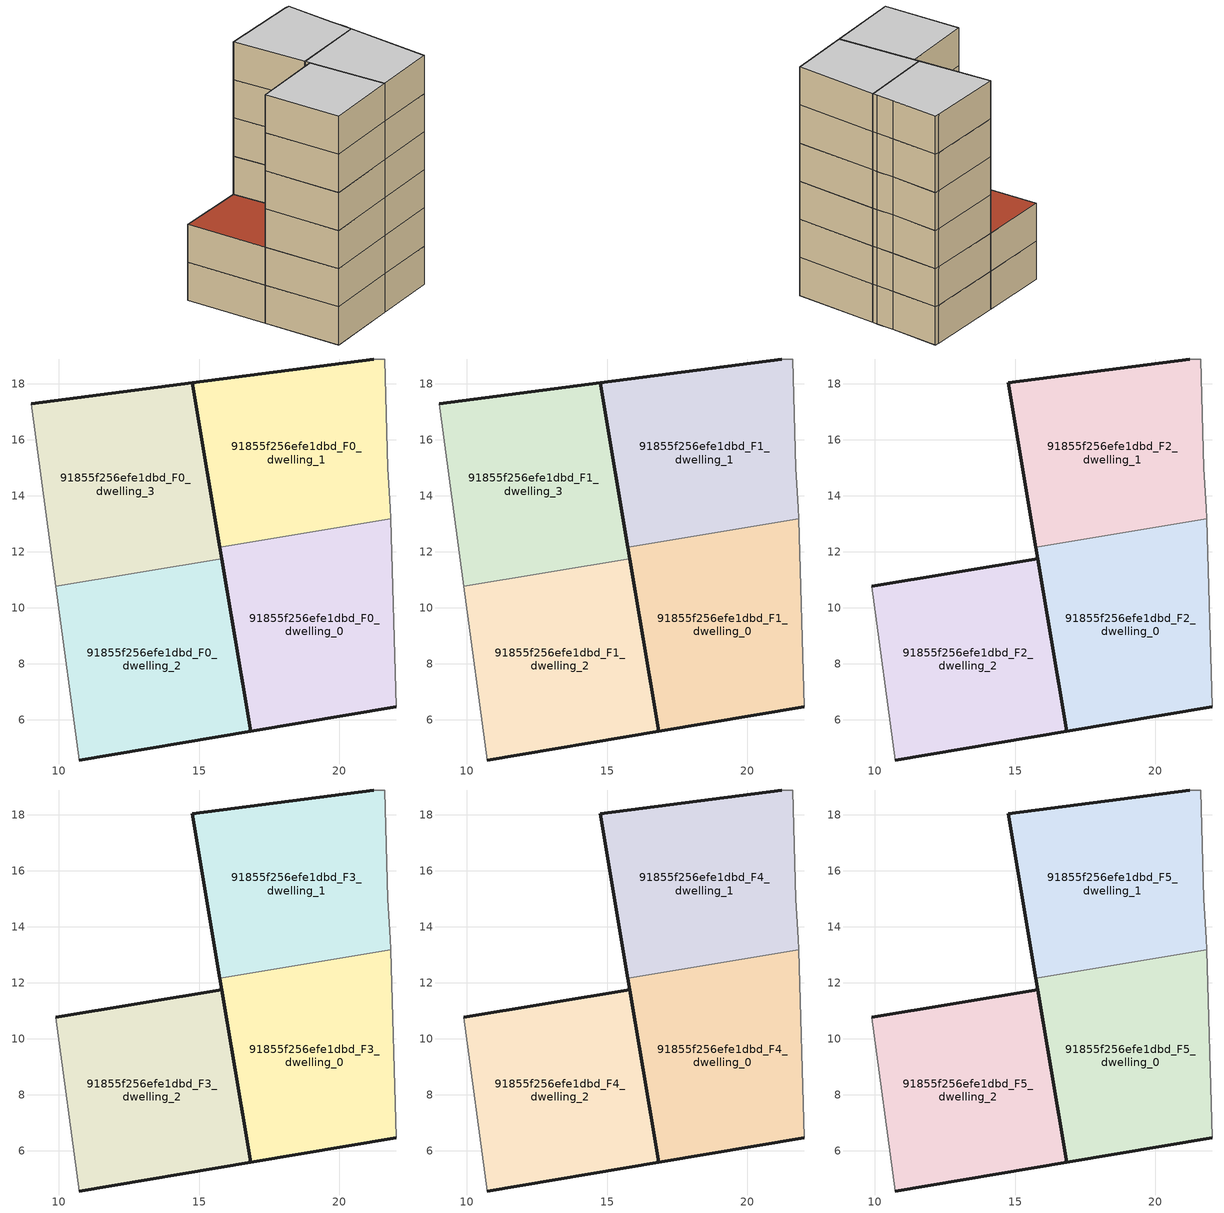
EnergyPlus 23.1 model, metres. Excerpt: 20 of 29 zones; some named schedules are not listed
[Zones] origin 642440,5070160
91855f256efe1dbd_F0_dwelling_0
 floor ground (EU_floor_Construction): 22.03,6.47 21.84,13.19 15.74,12.17 16.84,5.6 z0
 wall outside (EU_wall_Construction): 22.03,6.47 16.84,5.6 15.74,12.17 z0:3
 wall to 91855f256efe1dbd_F0_dwelling_1 (EU_wall_Construction): 15.74,12.17 21.84,13.19 z0:3
 wall adiabatic (EU_wall_Construction): 21.84,13.19 22.03,6.47 z0:3
91855f256efe1dbd_F0_dwelling_1
 floor ground (EU_floor_Construction): 21.84,13.19 21.83,13.58 21.73,14.98 21.63,18.88 21.23,18.88 14.75,18.03 15.74,12.17 z0
 wall outside (EU_wall_Construction): 15.74,12.17 14.75,18.03 21.23,18.88 z0:3
 wall adiabatic (EU_wall_Construction): 21.23,18.88 21.63,18.88 21.73,14.98 21.83,13.58 21.84,13.19 z0:3
91855f256efe1dbd_F0_dwelling_2
 floor ground (EU_floor_Construction): 16.84,5.6 15.81,11.76 9.89,10.76 10.72,4.57 z0
 wall outside (EU_wall_Construction): 15.81,11.76 16.84,5.6 10.72,4.57 z0:3
 wall adiabatic (EU_wall_Construction): 10.72,4.57 9.89,10.76 z0:3
 wall to 91855f256efe1dbd_F0_dwelling_3 (EU_wall_Construction): 9.89,10.76 15.81,11.76 z0:3
91855f256efe1dbd_F0_dwelling_3
 floor ground (EU_floor_Construction): 15.81,11.76 14.75,18.03 9.02,17.28 9.89,10.76 z0
 wall outside (EU_wall_Construction): 9.02,17.28 14.75,18.03 15.81,11.76 z0:3
 wall adiabatic (EU_wall_Construction): 9.89,10.76 9.02,17.28 z0:3
91855f256efe1dbd_F1_dwelling_0
 floor to 91855f256efe1dbd_F0_dwelling_0 (EU_floor_Construction): 22.03,6.47 21.84,13.19 15.74,12.17 16.84,5.6 z3
 wall outside (EU_wall_Construction): 22.03,6.47 16.84,5.6 15.74,12.17 z3:6
 wall to 91855f256efe1dbd_F1_dwelling_1 (EU_wall_Construction): 15.74,12.17 21.84,13.19 z3:6
 wall adiabatic (EU_wall_Construction): 21.84,13.19 22.03,6.47 z3:6
91855f256efe1dbd_F1_dwelling_1
 floor to 91855f256efe1dbd_F0_dwelling_1 (EU_floor_Construction): 21.84,13.19 21.83,13.58 21.73,14.98 21.63,18.88 21.23,18.88 14.75,18.03 15.74,12.17 z3
 wall outside (EU_wall_Construction): 15.74,12.17 14.75,18.03 21.23,18.88 z3:6
 wall adiabatic (EU_wall_Construction): 21.23,18.88 21.63,18.88 21.73,14.98 21.83,13.58 21.84,13.19 z3:6
91855f256efe1dbd_F1_dwelling_2
 floor to 91855f256efe1dbd_F0_dwelling_2 (EU_floor_Construction): 16.84,5.6 15.81,11.76 9.89,10.76 10.72,4.57 z3
 wall outside (EU_wall_Construction): 15.81,11.76 16.84,5.6 10.72,4.57 z3:6
 wall adiabatic (EU_wall_Construction): 10.72,4.57 9.89,10.76 z3:6
 wall to 91855f256efe1dbd_F1_dwelling_3 (EU_wall_Construction): 9.89,10.76 15.81,11.76 z3:6
91855f256efe1dbd_F1_dwelling_3
 floor to 91855f256efe1dbd_F0_dwelling_3 (EU_floor_Construction): 15.81,11.76 14.75,18.03 9.02,17.28 9.89,10.76 z3
 wall outside (EU_wall_Construction): 9.02,17.28 14.75,18.03 15.81,11.76 z3:6
 wall adiabatic (EU_wall_Construction): 9.89,10.76 9.02,17.28 z3:6
 roof outside (EU_roof_Construction): 14.75,18.03 15.81,11.76 9.89,10.76 9.02,17.28 z6
91855f256efe1dbd_F2_dwelling_0
 floor to 91855f256efe1dbd_F1_dwelling_0 (EU_floor_Construction): 22.03,6.47 21.84,13.19 15.74,12.17 16.84,5.6 z6
 wall outside (EU_wall_Construction): 22.03,6.47 16.84,5.6 15.74,12.17 z6:9
 wall to 91855f256efe1dbd_F2_dwelling_1 (EU_wall_Construction): 15.74,12.17 21.84,13.19 z6:9
 wall adiabatic (EU_wall_Construction): 21.84,13.19 22.03,6.47 z6:9
91855f256efe1dbd_F2_dwelling_1
 floor to 91855f256efe1dbd_F1_dwelling_1 (EU_floor_Construction): 21.84,13.19 21.83,13.58 21.73,14.98 21.63,18.88 21.23,18.88 14.75,18.03 15.74,12.17 z6
 wall outside (EU_wall_Construction): 15.74,12.17 14.75,18.03 21.23,18.88 z6:9
 wall adiabatic (EU_wall_Construction): 21.23,18.88 21.63,18.88 21.73,14.98 21.83,13.58 21.84,13.19 z6:9
91855f256efe1dbd_F2_dwelling_2
 floor to 91855f256efe1dbd_F1_dwelling_2 (EU_floor_Construction): 16.84,5.6 15.81,11.76 9.89,10.76 10.72,4.57 z6
 wall outside (EU_wall_Construction): 9.89,10.76 15.81,11.76 16.84,5.6 10.72,4.57 z6:9
 wall adiabatic (EU_wall_Construction): 10.72,4.57 9.89,10.76 z6:9
91855f256efe1dbd_F3_dwelling_0
 floor to 91855f256efe1dbd_F2_dwelling_0 (EU_floor_Construction): 22.03,6.47 21.84,13.19 15.74,12.17 16.84,5.6 z9
 wall outside (EU_wall_Construction): 22.03,6.47 16.84,5.6 15.74,12.17 z9:12
 wall to 91855f256efe1dbd_F3_dwelling_1 (EU_wall_Construction): 15.74,12.17 21.84,13.19 z9:12
 wall adiabatic (EU_wall_Construction): 21.84,13.19 22.03,6.47 z9:12
91855f256efe1dbd_F3_dwelling_1
 floor to 91855f256efe1dbd_F2_dwelling_1 (EU_floor_Construction): 21.84,13.19 21.83,13.58 21.73,14.98 21.63,18.88 21.23,18.88 14.75,18.03 15.74,12.17 z9
 wall outside (EU_wall_Construction): 15.74,12.17 14.75,18.03 21.23,18.88 z9:12
 wall adiabatic (EU_wall_Construction): 21.23,18.88 21.63,18.88 21.73,14.98 21.83,13.58 21.84,13.19 z9:12
91855f256efe1dbd_F3_dwelling_2
 floor to 91855f256efe1dbd_F2_dwelling_2 (EU_floor_Construction): 16.84,5.6 15.81,11.76 9.89,10.76 10.72,4.57 z9
 wall outside (EU_wall_Construction): 9.89,10.76 15.81,11.76 16.84,5.6 10.72,4.57 z9:12
 wall adiabatic (EU_wall_Construction): 10.72,4.57 9.89,10.76 z9:12
91855f256efe1dbd_F4_dwelling_0
 floor to 91855f256efe1dbd_F3_dwelling_0 (EU_floor_Construction): 22.03,6.47 21.84,13.19 15.74,12.17 16.84,5.6 z12
 wall outside (EU_wall_Construction): 22.03,6.47 16.84,5.6 15.74,12.17 z12:15
 wall to 91855f256efe1dbd_F4_dwelling_1 (EU_wall_Construction): 15.74,12.17 21.84,13.19 z12:15
 wall adiabatic (EU_wall_Construction): 21.84,13.19 22.03,6.47 z12:15
91855f256efe1dbd_F4_dwelling_1
 floor to 91855f256efe1dbd_F3_dwelling_1 (EU_floor_Construction): 21.84,13.19 21.83,13.58 21.73,14.98 21.63,18.88 21.23,18.88 14.75,18.03 15.74,12.17 z12
 wall outside (EU_wall_Construction): 15.74,12.17 14.75,18.03 21.23,18.88 z12:15
 wall adiabatic (EU_wall_Construction): 21.23,18.88 21.63,18.88 21.73,14.98 21.83,13.58 21.84,13.19 z12:15
91855f256efe1dbd_F4_dwelling_2
 floor to 91855f256efe1dbd_F3_dwelling_2 (EU_floor_Construction): 16.84,5.6 15.81,11.76 9.89,10.76 10.72,4.57 z12
 wall outside (EU_wall_Construction): 9.89,10.76 15.81,11.76 16.84,5.6 10.72,4.57 z12:15
 wall adiabatic (EU_wall_Construction): 10.72,4.57 9.89,10.76 z12:15
91855f256efe1dbd_F5_dwelling_0
 floor to 91855f256efe1dbd_F4_dwelling_0 (EU_floor_Construction): 22.03,6.47 21.84,13.19 15.74,12.17 16.84,5.6 z15
 wall outside (EU_wall_Construction): 22.03,6.47 16.84,5.6 15.74,12.17 z15:18
 wall to 91855f256efe1dbd_F5_dwelling_1 (EU_wall_Construction): 15.74,12.17 21.84,13.19 z15:18
 wall adiabatic (EU_wall_Construction): 21.84,13.19 22.03,6.47 z15:18
 ceiling to 91855f256efe1dbd_F6_dwelling_0 (EU_floor_Construction): 21.84,13.19 22.03,6.47 16.84,5.6 15.74,12.17 z18
91855f256efe1dbd_F5_dwelling_1
 floor to 91855f256efe1dbd_F4_dwelling_1 (EU_floor_Construction): 21.84,13.19 21.83,13.58 21.73,14.98 21.63,18.88 21.23,18.88 14.75,18.03 15.74,12.17 z15
 wall outside (EU_wall_Construction): 15.74,12.17 14.75,18.03 21.23,18.88 z15:18
 wall adiabatic (EU_wall_Construction): 21.23,18.88 21.63,18.88 21.73,14.98 21.83,13.58 21.84,13.19 z15:18
 ceiling to 91855f256efe1dbd_F6_dwelling_1 (EU_floor_Construction): 21.63,18.88 21.73,14.98 21.83,13.58 21.84,13.19 15.74,12.17 14.75,18.03 21.23,18.88 z18
91855f256efe1dbd_F5_dwelling_2
 floor to 91855f256efe1dbd_F4_dwelling_2 (EU_floor_Construction): 16.84,5.6 15.81,11.76 9.89,10.76 10.72,4.57 z15
 wall outside (EU_wall_Construction): 9.89,10.76 15.81,11.76 16.84,5.6 10.72,4.57 z15:18
 wall adiabatic (EU_wall_Construction): 10.72,4.57 9.89,10.76 z15:18
 ceiling to 91855f256efe1dbd_F6_dwelling_2 (EU_floor_Construction): 15.81,11.76 16.84,5.6 10.72,4.57 9.89,10.76 z18
[Building]
EU S2 Campaign: North Axis=0; Terrain=City; Solar Distribution=FullExterior
[Site:Location]
Lyon-Bron: Latitude=45.75; Longitude=5; Time Zone=1; Elevation=198
[SizingPeriod:WeatherFileDays]
AnnualSizingPeriod: Begin Month=1; Begin Day of Month=1; End Month=12; End Day of Month=31; Day of Week for Start Day=Monday; Use Weather File Daylight Saving Period=No; Use Weather File Rain and Snow Indicators=No
[MATERIAL]
EU_InternalMass_Material: Roughness=MediumRough; Thickness=0.1; Conductivity=1; Density=1800; Specific Heat=900; Thermal Absorptance=0.9; Solar Absorptance=0.7; Visible Absorptance=0.7
[MATERIAL:NOMASS] Roughness=MediumRough; Thermal Absorptance=0.9; Solar Absorptance=0.7; Visible Absorptance=0.7
Name | Thermal Resistance
EU_wall_NoMass | 0.776494
EU_roof_NoMass | 0.486893
EU_floor_NoMass | 0.421597
[CONSTRUCTION]
EU_wall_Construction: EU_wall_NoMass
EU_roof_Construction: EU_roof_NoMass
EU_floor_Construction: EU_floor_NoMass
EU_InternalMass_Construction: EU_InternalMass_Material
[ZONE] Type=1; Multiplier=1; Ceiling Height=autocalculate; Floor Area=autocalculate; Part of Total Floor Area=Yes
Name | Volume
91855f256efe1dbd_F0_dwelling_0; 91855f256efe1dbd_F1_dwelling_0; 91855f256efe1dbd_F2_dwelling_0; 91855f256efe1dbd_F3_dwelling_0; 91855f256efe1dbd_F4_dwelling_0; 91855f256efe1dbd_F5_dwelling_0 | 114.292
91855f256efe1dbd_F0_dwelling_1; 91855f256efe1dbd_F1_dwelling_1; 91855f256efe1dbd_F2_dwelling_1; 91855f256efe1dbd_F3_dwelling_1; 91855f256efe1dbd_F4_dwelling_1; 91855f256efe1dbd_F5_dwelling_1 | 114.304
91855f256efe1dbd_F0_dwelling_2; 91855f256efe1dbd_F1_dwelling_2; 91855f256efe1dbd_F2_dwelling_2; 91855f256efe1dbd_F3_dwelling_2; 91855f256efe1dbd_F4_dwelling_2; 91855f256efe1dbd_F5_dwelling_2 | 114.288
91855f256efe1dbd_F0_dwelling_3; 91855f256efe1dbd_F1_dwelling_3 | 114.3
[INTERNALMASS] Construction=EU_InternalMass_Construction
Name | Zone or ZoneList | Surface Area
91855f256efe1dbd_F0_dwelling_0_EU_InternalMass | 91855f256efe1dbd_F0_dwelling_0 | 38.097
91855f256efe1dbd_F0_dwelling_1_EU_InternalMass | 91855f256efe1dbd_F0_dwelling_1 | 38.1011
91855f256efe1dbd_F0_dwelling_2_EU_InternalMass | 91855f256efe1dbd_F0_dwelling_2 | 38.096
91855f256efe1dbd_F0_dwelling_3_EU_InternalMass | 91855f256efe1dbd_F0_dwelling_3 | 38.0998
91855f256efe1dbd_F1_dwelling_0_EU_InternalMass | 91855f256efe1dbd_F1_dwelling_0 | 38.097
91855f256efe1dbd_F1_dwelling_1_EU_InternalMass | 91855f256efe1dbd_F1_dwelling_1 | 38.1011
91855f256efe1dbd_F1_dwelling_2_EU_InternalMass | 91855f256efe1dbd_F1_dwelling_2 | 38.096
91855f256efe1dbd_F1_dwelling_3_EU_InternalMass | 91855f256efe1dbd_F1_dwelling_3 | 38.0998
91855f256efe1dbd_F2_dwelling_0_EU_InternalMass | 91855f256efe1dbd_F2_dwelling_0 | 38.1036
91855f256efe1dbd_F2_dwelling_1_EU_InternalMass | 91855f256efe1dbd_F2_dwelling_1 | 38.1005
91855f256efe1dbd_F2_dwelling_2_EU_InternalMass | 91855f256efe1dbd_F2_dwelling_2 | 76.1883
91855f256efe1dbd_F3_dwelling_0_EU_InternalMass | 91855f256efe1dbd_F3_dwelling_0 | 38.1036
91855f256efe1dbd_F3_dwelling_1_EU_InternalMass | 91855f256efe1dbd_F3_dwelling_1 | 38.1005
91855f256efe1dbd_F3_dwelling_2_EU_InternalMass | 91855f256efe1dbd_F3_dwelling_2 | 76.1883
91855f256efe1dbd_F4_dwelling_0_EU_InternalMass | 91855f256efe1dbd_F4_dwelling_0 | 38.1036
91855f256efe1dbd_F4_dwelling_1_EU_InternalMass | 91855f256efe1dbd_F4_dwelling_1 | 38.1005
91855f256efe1dbd_F4_dwelling_2_EU_InternalMass | 91855f256efe1dbd_F4_dwelling_2 | 76.1883
91855f256efe1dbd_F5_dwelling_0_EU_InternalMass | 91855f256efe1dbd_F5_dwelling_0 | 38.1036
91855f256efe1dbd_F5_dwelling_1_EU_InternalMass | 91855f256efe1dbd_F5_dwelling_1 | 38.1005
91855f256efe1dbd_F5_dwelling_2_EU_InternalMass | 91855f256efe1dbd_F5_dwelling_2 | 76.1883
[OTHEREQUIPMENT] Fuel Type=Electricity; Design Level Calculation Method=Watts/Area; Power per Zone Floor Area=1; Fraction Latent=0; Fraction Radiant=0; Fraction Lost=0; Carbon Dioxide Generation Rate=0; EndUse Subcategory=EU_Step8_InternalGains
Name | Zone or ZoneList or Space or SpaceList | Schedule
EU_Step8_InternalGain_91855f256efe1dbd_F0_dwelling_0_f000 | 91855f256efe1dbd_F0_dwelling_0 | EU_Step8_GainSchedule_91855f256efe1dbd_F0_dwelling_0_f000
EU_Step8_InternalGain_91855f256efe1dbd_F0_dwelling_1_f000 | 91855f256efe1dbd_F0_dwelling_1 | EU_Step8_GainSchedule_91855f256efe1dbd_F0_dwelling_1_f000
EU_Step8_InternalGain_91855f256efe1dbd_F0_dwelling_2_f000 | 91855f256efe1dbd_F0_dwelling_2 | EU_Step8_GainSchedule_91855f256efe1dbd_F0_dwelling_2_f000
EU_Step8_InternalGain_91855f256efe1dbd_F0_dwelling_3_f000 | 91855f256efe1dbd_F0_dwelling_3 | EU_Step8_GainSchedule_91855f256efe1dbd_F0_dwelling_3_f000
EU_Step8_InternalGain_91855f256efe1dbd_F1_dwelling_0_f000 | 91855f256efe1dbd_F1_dwelling_0 | EU_Step8_GainSchedule_91855f256efe1dbd_F1_dwelling_0_f000
EU_Step8_InternalGain_91855f256efe1dbd_F1_dwelling_1_f000 | 91855f256efe1dbd_F1_dwelling_1 | EU_Step8_GainSchedule_91855f256efe1dbd_F1_dwelling_1_f000
EU_Step8_InternalGain_91855f256efe1dbd_F1_dwelling_2_f000 | 91855f256efe1dbd_F1_dwelling_2 | EU_Step8_GainSchedule_91855f256efe1dbd_F1_dwelling_2_f000
EU_Step8_InternalGain_91855f256efe1dbd_F1_dwelling_3_f000 | 91855f256efe1dbd_F1_dwelling_3 | EU_Step8_GainSchedule_91855f256efe1dbd_F1_dwelling_3_f000
EU_Step8_InternalGain_91855f256efe1dbd_F2_dwelling_0_f000 | 91855f256efe1dbd_F2_dwelling_0 | EU_Step8_GainSchedule_91855f256efe1dbd_F2_dwelling_0_f000
EU_Step8_InternalGain_91855f256efe1dbd_F2_dwelling_1_f000 | 91855f256efe1dbd_F2_dwelling_1 | EU_Step8_GainSchedule_91855f256efe1dbd_F2_dwelling_1_f000
EU_Step8_InternalGain_91855f256efe1dbd_F2_dwelling_2_f000 | 91855f256efe1dbd_F2_dwelling_2 | EU_Step8_GainSchedule_91855f256efe1dbd_F2_dwelling_2_f000
EU_Step8_InternalGain_91855f256efe1dbd_F3_dwelling_0_f000 | 91855f256efe1dbd_F3_dwelling_0 | EU_Step8_GainSchedule_91855f256efe1dbd_F3_dwelling_0_f000
EU_Step8_InternalGain_91855f256efe1dbd_F3_dwelling_1_f000 | 91855f256efe1dbd_F3_dwelling_1 | EU_Step8_GainSchedule_91855f256efe1dbd_F3_dwelling_1_f000
EU_Step8_InternalGain_91855f256efe1dbd_F3_dwelling_2_f000 | 91855f256efe1dbd_F3_dwelling_2 | EU_Step8_GainSchedule_91855f256efe1dbd_F3_dwelling_2_f000
EU_Step8_InternalGain_91855f256efe1dbd_F4_dwelling_0_f000 | 91855f256efe1dbd_F4_dwelling_0 | EU_Step8_GainSchedule_91855f256efe1dbd_F4_dwelling_0_f000
EU_Step8_InternalGain_91855f256efe1dbd_F4_dwelling_1_f000 | 91855f256efe1dbd_F4_dwelling_1 | EU_Step8_GainSchedule_91855f256efe1dbd_F4_dwelling_1_f000
EU_Step8_InternalGain_91855f256efe1dbd_F4_dwelling_2_f000 | 91855f256efe1dbd_F4_dwelling_2 | EU_Step8_GainSchedule_91855f256efe1dbd_F4_dwelling_2_f000
EU_Step8_InternalGain_91855f256efe1dbd_F5_dwelling_0_f000 | 91855f256efe1dbd_F5_dwelling_0 | EU_Step8_GainSchedule_91855f256efe1dbd_F5_dwelling_0_f000
EU_Step8_InternalGain_91855f256efe1dbd_F5_dwelling_1_f000 | 91855f256efe1dbd_F5_dwelling_1 | EU_Step8_GainSchedule_91855f256efe1dbd_F5_dwelling_1_f000
EU_Step8_InternalGain_91855f256efe1dbd_F5_dwelling_2_f000 | 91855f256efe1dbd_F5_dwelling_2 | EU_Step8_GainSchedule_91855f256efe1dbd_F5_dwelling_2_f000
[ZONEVENTILATION:DESIGNFLOWRATE] Schedule=EU_AlwaysOn; Design Flow Rate Calculation Method=AirChanges/Hour; Air Changes per Hour=0.693814; Ventilation Type=Natural; Fan Pressure Rise=0; Fan Total Efficiency=1; Constant Term Coefficient=1; Temperature Term Coefficient=0; Velocity Term Coefficient=0; Velocity Squared Term Coefficient=0; Minimum Indoor Temperature=-100; Maximum Indoor Temperature=100; Delta Temperature=-100; Minimum Outdoor Temperature=-100; Maximum Outdoor Temperature=100; Maximum Wind Speed=40
Name | Zone or ZoneList or Space or SpaceList
EU_ConstantAir_91855f256efe1dbd_F0_dwelling_0 | 91855f256efe1dbd_F0_dwelling_0
EU_ConstantAir_91855f256efe1dbd_F0_dwelling_1 | 91855f256efe1dbd_F0_dwelling_1
EU_ConstantAir_91855f256efe1dbd_F0_dwelling_2 | 91855f256efe1dbd_F0_dwelling_2
EU_ConstantAir_91855f256efe1dbd_F0_dwelling_3 | 91855f256efe1dbd_F0_dwelling_3
EU_ConstantAir_91855f256efe1dbd_F1_dwelling_0 | 91855f256efe1dbd_F1_dwelling_0
EU_ConstantAir_91855f256efe1dbd_F1_dwelling_1 | 91855f256efe1dbd_F1_dwelling_1
EU_ConstantAir_91855f256efe1dbd_F1_dwelling_2 | 91855f256efe1dbd_F1_dwelling_2
EU_ConstantAir_91855f256efe1dbd_F1_dwelling_3 | 91855f256efe1dbd_F1_dwelling_3
EU_ConstantAir_91855f256efe1dbd_F2_dwelling_0 | 91855f256efe1dbd_F2_dwelling_0
EU_ConstantAir_91855f256efe1dbd_F2_dwelling_1 | 91855f256efe1dbd_F2_dwelling_1
EU_ConstantAir_91855f256efe1dbd_F2_dwelling_2 | 91855f256efe1dbd_F2_dwelling_2
EU_ConstantAir_91855f256efe1dbd_F3_dwelling_0 | 91855f256efe1dbd_F3_dwelling_0
EU_ConstantAir_91855f256efe1dbd_F3_dwelling_1 | 91855f256efe1dbd_F3_dwelling_1
EU_ConstantAir_91855f256efe1dbd_F3_dwelling_2 | 91855f256efe1dbd_F3_dwelling_2
EU_ConstantAir_91855f256efe1dbd_F4_dwelling_0 | 91855f256efe1dbd_F4_dwelling_0
EU_ConstantAir_91855f256efe1dbd_F4_dwelling_1 | 91855f256efe1dbd_F4_dwelling_1
EU_ConstantAir_91855f256efe1dbd_F4_dwelling_2 | 91855f256efe1dbd_F4_dwelling_2
EU_ConstantAir_91855f256efe1dbd_F5_dwelling_0 | 91855f256efe1dbd_F5_dwelling_0
EU_ConstantAir_91855f256efe1dbd_F5_dwelling_1 | 91855f256efe1dbd_F5_dwelling_1
EU_ConstantAir_91855f256efe1dbd_F5_dwelling_2 | 91855f256efe1dbd_F5_dwelling_2
[HVACTEMPLATE:THERMOSTAT] Constant Heating Setpoint=20; Constant Cooling Setpoint=50
EU_HeatOnly_91855f256efe1dbd_F0_dwelling_0; EU_HeatOnly_91855f256efe1dbd_F0_dwelling_1; EU_HeatOnly_91855f256efe1dbd_F0_dwelling_2; EU_HeatOnly_91855f256efe1dbd_F0_dwelling_3; EU_HeatOnly_91855f256efe1dbd_F1_dwelling_0; EU_HeatOnly_91855f256efe1dbd_F1_dwelling_1; EU_HeatOnly_91855f256efe1dbd_F1_dwelling_2; EU_HeatOnly_91855f256efe1dbd_F1_dwelling_3; EU_HeatOnly_91855f256efe1dbd_F2_dwelling_0; EU_HeatOnly_91855f256efe1dbd_F2_dwelling_1; EU_HeatOnly_91855f256efe1dbd_F2_dwelling_2; EU_HeatOnly_91855f256efe1dbd_F3_dwelling_0; EU_HeatOnly_91855f256efe1dbd_F3_dwelling_1; EU_HeatOnly_91855f256efe1dbd_F3_dwelling_2; EU_HeatOnly_91855f256efe1dbd_F4_dwelling_0; EU_HeatOnly_91855f256efe1dbd_F4_dwelling_1; EU_HeatOnly_91855f256efe1dbd_F4_dwelling_2; EU_HeatOnly_91855f256efe1dbd_F5_dwelling_0; EU_HeatOnly_91855f256efe1dbd_F5_dwelling_1; EU_HeatOnly_91855f256efe1dbd_F5_dwelling_2; EU_HeatOnly_91855f256efe1dbd_F6_dwelling_0; EU_HeatOnly_91855f256efe1dbd_F6_dwelling_1; EU_HeatOnly_91855f256efe1dbd_F6_dwelling_2; EU_HeatOnly_91855f256efe1dbd_F7_dwelling_0; EU_HeatOnly_91855f256efe1dbd_F7_dwelling_1; EU_HeatOnly_91855f256efe1dbd_F7_dwelling_2; EU_HeatOnly_91855f256efe1dbd_F8_dwelling_0; EU_HeatOnly_91855f256efe1dbd_F8_dwelling_1; EU_HeatOnly_91855f256efe1dbd_F8_dwelling_2
